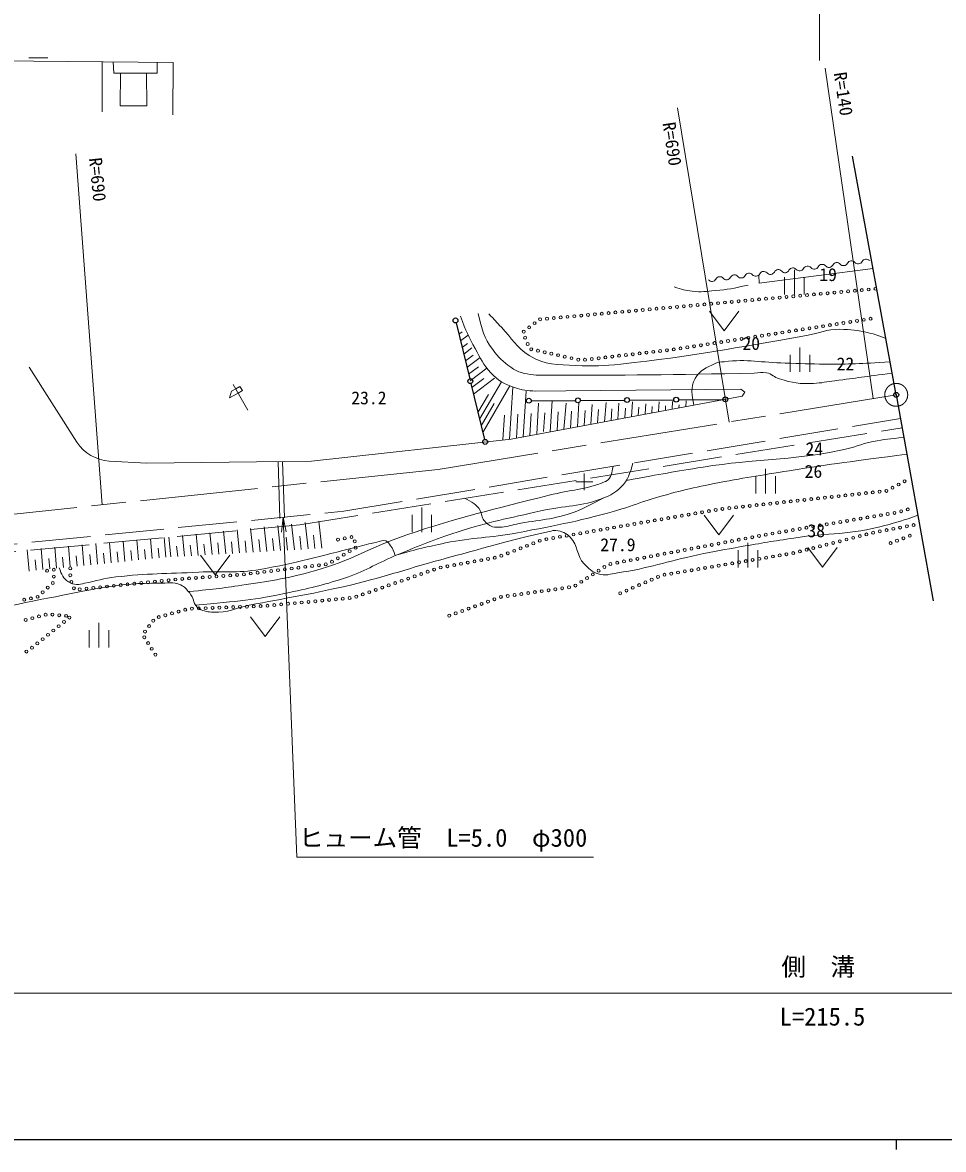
# Model space of a CAD drawing. Units: millimetres, scale not verified. Extents: x 40000 to 680000, y 20000 to 380000.
# Drawn here: x 279001 to 372809, y 204000 to 318879 of the extents above; entities that cross this region are included whole.
import ezdxf
from ezdxf.enums import TextEntityAlignment as Align

# ---------------------------------------------------------------- set-up
doc = ezdxf.new("R2010")
doc.units = ezdxf.units.MM
doc.header["$LTSCALE"] = 1000
doc.header["$PDMODE"] = 32
doc.header["$PDSIZE"] = 500
doc.linetypes.add('CHAIN', pattern=[18.5, 12, -1.5, 3.5, -1.5])
doc.linetypes.add('DASHED', pattern=[7.5, 6, -1.5])
for name, color, linetype, lineweight in [('M-BMK', 2, 'CHAIN', 13), ('M-BMK-OTRS', 5, 'Continuous', 25), ('M-STR-HTXT', 7, 'Continuous', 13), ('M-STR-STRC', 7, 'Continuous', 25), ('M-TTL-BAND', 7, 'Continuous', 25), ('M-WORK', 1, 'Continuous', 13)]:
    doc.layers.add(name, color=color, linetype=linetype, lineweight=lineweight)
doc.layers.add('M-OTRS', color=6, linetype='Continuous')
doc.styles.add('ＭＳ ゴシック', font='')
doc.styles.get('ＭＳ ゴシック').set_extended_font_data('MS Gothic')

# ---------------------------------------------------------------- blocks, each defined once
blk = doc.blocks.new('plus')
at = {"color": 0, "linetype": 'Continuous', "lineweight": -2}
for p, q in [((-1.25, 0), (1.25, 0)), ((0, -1.25), (0, 1.25))]:
    blk.add_line(p, q, dxfattribs=at)
blk = doc.blocks.new('open_arrow')
at = {"color": 0, "linetype": 'Continuous', "lineweight": -2}
blk.add_lwpolyline([(7.5, 1.25), (0, 0), (7.5, -1.25)], dxfattribs=at)

msp = doc.modelspace()

# ---------------------------------------------------------------- linework, layer by layer
at = {"layer": 'M-BMK'}
for p, q in [((368000, 280925), (321333, 273326)), ((321333, 273326), (269733, 267892))]:
    msp.add_line(p, q, dxfattribs=at)
msp.add_circle((368000, 280925), 1167, dxfattribs=at)
at = {"layer": 'M-BMK-OTRS'}
for q in [(363554, 305270), (371760, 259926)]:
    msp.add_line((368000, 280925), q, dxfattribs=at)
at = {"layer": 'M-OTRS'}
msp.add_point((368000, 280925), dxfattribs=at)
at = {"layer": 'M-STR-HTXT'}
for p, q in [((360200, 315000), (360200, 326000)), ((360772, 314235), (365648, 280542)), ((345719, 310185), (350971, 278152)), ((284424, 305501), (287126, 269724)), ((242315, 219949), (478671, 219949))]:
    msp.add_line(p, q, dxfattribs=at)
msp.add_lwpolyline([(305558, 268451), (306957, 233810), (337157, 233810)], dxfattribs=at)
at = {"layer": 'M-STR-STRC'}
for p, q in [((323164, 288269), (324558, 282563)), ((324677, 282078), (326071, 276372)), ((330820, 280327), (335325, 280359)), ((335825, 280362), (340331, 280394)), ((340831, 280398), (345336, 280429)), ((345836, 280433), (350342, 280465))]:
    msp.add_line(p, q, dxfattribs=at)
for centre in [(323104, 288512), (324617, 282321), (330570, 280325), (335575, 280360), (340581, 280396), (345586, 280431), (350592, 280466), (326131, 276129)]:
    msp.add_circle(centre, 250, dxfattribs=at)
at = {"layer": 'M-TTL-BAND'}
for p, q in [((40000, 205000), (579000, 205000)), ((368000, 205000), (368000, 204000))]:
    msp.add_line(p, q, dxfattribs=at)
at = {"layer": 'M-WORK'}
for p, q in [((255255, 315183), (294346, 314807)), ((279632, 315280), (281586, 315265)), ((287123, 314877), (287098, 309788)), ((288225, 314866), (288294, 313705)), ((292727, 313705), (292729, 314823)), ((294346, 314807), (294299, 309483)), ((288294, 313705), (292727, 313705)), ((288928, 310398), (288975, 313705)), ((291625, 313705), (291648, 310374)), ((291648, 310374), (288928, 310398)), ((354004, 293124), (354046, 292300)), ((354046, 292300), (365656, 293805)), ((357632, 291163), (357632, 293663)), ((356632, 291163), (356632, 292913)), ((358632, 291163), (358632, 292913)), ((348961, 289443), (350461, 287443)), ((350461, 287443), (351961, 289443)), ((323443, 287105), (323782, 287363)), ((323609, 286425), (324395, 287021)), ((323776, 285745), (324337, 286171)), ((323942, 285065), (324782, 285703)), ((324109, 284385), (324892, 284980)), ((357195, 283259), (357195, 285009)), ((358195, 283259), (358195, 285759)), ((359195, 283259), (359195, 285009)), ((324275, 283705), (325607, 284717)), ((324442, 283026), (325446, 283788)), ((279690, 283739), (284545, 276105)), ((324608, 282346), (326299, 283629)), ((324941, 280986), (327093, 282619)), ((300281, 281291), (300714, 281541)), ((300281, 281291), (300714, 281541)), ((301964, 279376), (300464, 281974)), ((301964, 279376), (300464, 281974)), ((300714, 281541), (301147, 281791)), ((300714, 281541), (301147, 281791)), ((301147, 281791), (301397, 281358)), ((301147, 281791), (301397, 281358)), ((324775, 281666), (326001, 282596)), ((325560, 278460), (327775, 282260)), ((325893, 277101), (328650, 281830)), ((328620, 276405), (328949, 281721)), ((352164, 281488), (330773, 281312)), ((352586, 281206), (352164, 281488)), ((300281, 281291), (300098, 280608)), ((300281, 281291), (300098, 280608)), ((300964, 281108), (300098, 280608)), ((300964, 281108), (300098, 280608)), ((301397, 281358), (300964, 281108)), ((301397, 281358), (300964, 281108)), ((325393, 279140), (326450, 280953)), ((328768, 276421), (352304, 280784)), ((329998, 276649), (330287, 281311)), ((332757, 277161), (332952, 280312)), ((352304, 280784), (352586, 281206)), ((325726, 277781), (327036, 280028)), ((331378, 276905), (331575, 280084)), ((333447, 277289), (333564, 279180)), ((334132, 277416), (334382, 280078)), ((334826, 277544), (334933, 279260)), ((335516, 277672), (335668, 280124)), ((336206, 277800), (336301, 279340)), ((336895, 277928), (337021, 279957)), ((337585, 278056), (337669, 279419)), ((338272, 278183), (338450, 280156)), ((338964, 278311), (339038, 279499)), ((339654, 278439), (339755, 280064)), ((340344, 278567), (340406, 279579)), ((341033, 278695), (341127, 280207)), ((341723, 278823), (341775, 279658)), ((342416, 279007), (342479, 280022)), ((343106, 279129), (343143, 279738)), ((343795, 279251), (343855, 280217)), ((344484, 279373), (344512, 279818)), ((345172, 279462), (345220, 280250)), ((345861, 279590), (345880, 279897)), ((346551, 279717), (346587, 280300)), ((327933, 276329), (328090, 278861)), ((329309, 276522), (329459, 278941)), ((330688, 276777), (330827, 279021)), ((332076, 277180), (332196, 279101)), ((308433, 274170), (328768, 276421)), ((287825, 274179), (291651, 273959)), ((291651, 273959), (308433, 274170)), ((353694, 270885), (353694, 272635)), ((354694, 270885), (354694, 273385)), ((355694, 270885), (355694, 272635)), ((319673, 266936), (319673, 269436)), ((306687, 265131), (306409, 267752)), ((308085, 265212), (307800, 267900)), ((309482, 265293), (309190, 268047)), ((318673, 266936), (318673, 268686)), ((320673, 266936), (320673, 268686)), ((348424, 268656), (349924, 266656)), ((349924, 266656), (351424, 268656)), ((295506, 264484), (295284, 266572)), ((296903, 264565), (296675, 266720)), ((298301, 264646), (298065, 266867)), ((299699, 264727), (299456, 267015)), ((301096, 264808), (300847, 267162)), ((302494, 264888), (302237, 267310)), ((303892, 264969), (303628, 267457)), ((305289, 265050), (305018, 267605)), ((308784, 265252), (308637, 266630)), ((282465, 263249), (282275, 265387)), ((283858, 263389), (283669, 265511)), ((285251, 263530), (285063, 265635)), ((286644, 263671), (286458, 265759)), ((288037, 263812), (287852, 265884)), ((289429, 263952), (289247, 266008)), ((290822, 264093), (290641, 266132)), ((292215, 264234), (292035, 266256)), ((293608, 264374), (293430, 266380)), ((294108, 264403), (293894, 266425)), ((294807, 264444), (294696, 265488)), ((296205, 264525), (296090, 265602)), ((297602, 264605), (297484, 265716)), ((299000, 264686), (298879, 265830)), ((300398, 264767), (300273, 265945)), ((301795, 264848), (301667, 266059)), ((303193, 264929), (303061, 266173)), ((304591, 265010), (304455, 266287)), ((305988, 265090), (305849, 266401)), ((307386, 265171), (307243, 266515)), ((352888, 263333), (352888, 265833)), ((358979, 265373), (360479, 263373)), ((360479, 263373), (361979, 265373)), ((279679, 262967), (279486, 265139)), ((281072, 263108), (280880, 265263)), ((281768, 263178), (281673, 264248)), ((283161, 263319), (283067, 264380)), ((284554, 263460), (284461, 264512)), ((285947, 263600), (285854, 264645)), ((287340, 263741), (287248, 264777)), ((288733, 263882), (288642, 264910)), ((290126, 264023), (290035, 265042)), ((291519, 264163), (291429, 265174)), ((292912, 264304), (292822, 265307)), ((297115, 264579), (298615, 262579)), ((298615, 262579), (300115, 264579)), ((351888, 263333), (351888, 265083)), ((353888, 263333), (353888, 265083)), ((280376, 263038), (280280, 264115)), ((286779, 255177), (286779, 257677)), ((302225, 258307), (303725, 256307)), ((303725, 256307), (305225, 258307)), ((285779, 255177), (285779, 256927)), ((287779, 255177), (287779, 256927))]:
    msp.add_line(p, q, dxfattribs=at)
at = {"layer": 'M-WORK', "linetype": 'DASHED'}
for p, q in [((305220, 268322), (305031, 274127)), ((305485, 274133), (305673, 268385))]:
    msp.add_line(p, q, dxfattribs=at)
for points in [[(252589, 265124), (272480, 265161), (311743, 269066), (368432, 278512)], [(210018, 271149), (210921, 270968), (224910, 267966), (234010, 266207), (245409, 264706), (262953, 263909), (272346, 264378), (307246, 267685), (368604, 277550)]]:
    msp.add_lwpolyline(points, dxfattribs=at)
at = {"layer": 'M-WORK'}
for centre in [(365187, 291667), (365884, 291731), (352639, 290527), (353336, 290591), (354033, 290654), (354730, 290717), (355428, 290781), (356125, 290844), (356822, 290907), (357519, 290971), (358216, 291034), (358913, 291097), (359610, 291161), (360307, 291224), (361005, 291287), (361702, 291351), (362399, 291414), (363096, 291477), (363793, 291541), (364490, 291604), (340091, 289387), (340788, 289450), (341485, 289514), (342182, 289577), (342879, 289640), (343576, 289704), (344274, 289767), (344971, 289830), (345668, 289894), (346365, 289957), (347062, 290020), (347759, 290084), (348456, 290147), (349153, 290211), (349851, 290274), (350548, 290337), (351245, 290401), (351942, 290464), (331160, 288231), (331725, 288627), (332422, 288690), (333119, 288754), (333817, 288817), (334514, 288880), (335211, 288944), (335908, 289007), (336605, 289070), (337302, 289134), (337999, 289197), (338696, 289260), (339394, 289324), (362624, 288250), (363315, 288358), (364007, 288466), (364699, 288574), (365390, 288682), (330057, 287369), (330608, 287800), (355016, 287063), (355707, 287171), (356399, 287279), (357091, 287387), (357782, 287495), (358474, 287603), (359166, 287711), (359857, 287819), (360549, 287927), (361240, 288035), (361932, 288142), (330193, 286754), (330456, 286106), (348099, 285984), (348791, 286092), (349483, 286200), (350174, 286308), (350866, 286416), (351558, 286524), (352249, 286632), (352941, 286740), (353633, 286848), (354324, 286956), (330820, 285577), (331504, 285425), (332187, 285273), (332870, 285121), (333554, 284969), (334237, 284817), (339075, 284825), (339770, 284906), (340466, 284987), (341161, 285068), (341856, 285149), (342552, 285230), (343247, 285311), (343942, 285392), (344637, 285474), (345333, 285555), (346025, 285661), (346716, 285769), (347408, 285877), (334920, 284665), (335604, 284514), (336294, 284500), (336989, 284581), (337685, 284662), (338380, 284743), (368853, 272115), (365606, 270982), (366302, 271058), (366998, 271135), (367618, 271455), (368235, 271785), (355169, 269836), (355865, 269913), (356560, 269989), (357256, 270066), (357952, 270142), (358648, 270218), (359344, 270295), (360039, 270371), (360735, 270447), (361431, 270524), (362127, 270600), (362823, 270677), (363519, 270753), (364214, 270829), (364910, 270906), (346847, 268718), (347537, 268837), (348227, 268957), (348917, 269076), (349606, 269195), (350298, 269302), (350994, 269378), (351690, 269455), (352385, 269531), (353081, 269607), (353777, 269684), (354473, 269760), (367131, 268779), (367821, 268895), (368500, 269065), (369175, 269249), (339950, 267524), (340640, 267643), (341329, 267763), (342019, 267882), (342709, 268002), (343399, 268121), (344088, 268240), (344778, 268360), (345468, 268479), (346158, 268598), (360229, 267610), (360919, 267727), (361610, 267843), (362300, 267960), (362990, 268077), (363680, 268194), (364370, 268311), (365060, 268428), (365751, 268545), (366441, 268662), (369083, 267525), (369771, 267653), (312510, 266425), (333742, 266450), (334432, 266569), (335122, 266688), (335811, 266808), (336501, 266927), (337191, 267047), (337881, 267166), (338570, 267285), (339260, 267405), (353333, 266411), (354021, 266541), (354709, 266671), (355398, 266792), (356088, 266908), (356778, 267025), (357469, 267142), (358159, 267259), (358849, 267376), (359539, 267493), (364289, 266526), (364967, 266700), (365645, 266874), (366331, 267013), (367019, 267141), (367707, 267269), (368395, 267397), (369387, 266564), (311134, 266169), (311822, 266297), (312837, 265993), (312924, 265346), (329729, 265281), (330382, 265534), (331034, 265788), (331687, 266042), (332363, 266211), (333052, 266330), (347142, 265242), (347830, 265372), (348518, 265502), (349206, 265632), (349894, 265762), (350582, 265892), (351269, 266022), (351957, 266151), (352645, 266281), (359542, 265309), (360220, 265483), (360898, 265657), (361576, 265830), (362255, 266004), (362933, 266178), (363611, 266352), (367427, 265809), (368080, 266060), (368734, 266312), (311120, 264271), (311722, 264630), (312323, 264988), (325726, 264073), (326415, 264198), (327104, 264323), (327772, 264520), (328425, 264774), (329077, 265027), (340952, 264072), (341640, 264202), (342328, 264332), (343015, 264462), (343703, 264592), (344391, 264722), (345079, 264852), (345767, 264982), (346455, 265112), (353365, 264095), (354056, 264211), (354746, 264327), (355436, 264444), (356126, 264560), (356817, 264677), (357507, 264793), (358186, 264961), (358864, 265135), (281501, 262989), (282188, 263100), (283859, 263239), (304328, 262967), (305023, 263052), (305718, 263137), (306413, 263221), (307107, 263306), (307802, 263391), (308497, 263476), (309192, 263560), (309887, 263645), (310519, 263913), (320926, 263117), (321593, 263325), (322282, 263450), (322971, 263574), (323660, 263699), (324349, 263824), (325037, 263948), (337681, 263000), (338270, 263378), (338888, 263682), (339576, 263812), (340264, 263942), (346463, 262931), (347153, 263047), (347843, 263164), (348533, 263280), (349224, 263396), (349914, 263513), (350604, 263629), (351295, 263746), (351985, 263862), (352675, 263978), (282188, 262400), (283867, 262539), (283982, 261860), (291783, 261815), (292480, 261886), (293176, 261958), (293873, 262029), (294569, 262101), (295266, 262165), (295964, 262216), (296662, 262267), (297360, 262318), (298058, 262369), (298757, 262420), (299455, 262471), (300153, 262522), (300851, 262573), (301549, 262628), (302244, 262713), (302938, 262798), (303633, 262883), (317621, 261965), (318282, 262196), (318943, 262426), (319604, 262656), (320265, 262887), (335914, 261866), (336503, 262244), (337092, 262622), (342446, 261810), (343089, 262088), (343731, 262367), (344392, 262582), (345082, 262698), (345772, 262814), (281049, 260805), (281568, 261275), (282087, 261745), (284233, 261206), (284820, 261100), (285516, 261172), (286213, 261243), (286909, 261315), (287605, 261386), (288302, 261458), (288998, 261529), (289694, 261601), (290391, 261672), (291087, 261743), (314316, 260813), (314977, 261044), (315638, 261274), (316299, 261504), (316960, 261735), (330504, 260716), (331197, 260814), (331890, 260912), (332583, 261011), (333276, 261109), (333969, 261207), (334662, 261306), (335324, 261487), (339878, 260696), (340520, 260974), (341162, 261253), (341804, 261531), (279169, 260037), (279855, 260176), (280531, 260335), (304647, 259494), (305344, 259560), (306041, 259625), (306738, 259690), (307435, 259756), (308132, 259821), (308829, 259886), (309526, 259952), (310223, 260017), (310920, 260082), (311617, 260148), (312314, 260213), (312994, 260353), (313655, 260583), (325756, 259611), (326414, 259850), (327073, 260089), (327732, 260323), (328425, 260421), (329118, 260519), (329811, 260618), (280675, 258336), (281353, 258513), (282044, 258522), (282741, 258460), (283439, 258398), (293547, 258455), (294221, 258642), (294896, 258828), (295571, 259015), (296257, 259129), (296956, 259155), (297656, 259181), (298355, 259207), (299055, 259233), (299754, 259259), (300454, 259285), (301153, 259311), (301853, 259336), (302552, 259362), (303252, 259388), (303950, 259429), (322466, 258418), (323124, 258657), (323782, 258895), (324440, 259134), (325098, 259373), (279321, 257983), (279998, 258160), (282681, 257343), (283225, 257783), (283769, 258224), (291895, 257349), (292315, 257909), (292872, 258268), (281593, 256462), (282137, 256903), (291409, 256215), (291475, 256789), (279960, 255141), (280504, 255581), (281048, 256022), (291784, 255624), (292159, 255033), (279394, 254754), (292534, 254442)]:
    msp.add_circle(centre, 150, dxfattribs=at)
for centre, radius, start, end in [((360455, 293777), 452, 40.7034, 152.99335), ((361140, 294365), 452, 220.7034, 332.99335), ((361944, 293955), 452, 40.7034, 152.99335), ((362629, 294544), 452, 220.7034, 332.99335), ((363434, 294134), 452, 40.7034, 152.99335), ((364118, 294723), 452, 220.7034, 332.99335), ((364923, 294313), 452, 40.7034, 152.99335), ((350030, 292524), 452, 40.7034, 152.99335), ((351519, 292703), 452, 40.7034, 152.99335), ((352204, 293292), 452, 220.7034, 332.99335), ((353009, 292882), 452, 40.7034, 152.99335), ((353693, 293471), 452, 220.7034, 332.99335), ((354498, 293061), 452, 40.7034, 152.99335), ((355183, 293650), 452, 220.7034, 332.99335), ((355987, 293240), 452, 40.7034, 152.99335), ((356672, 293829), 452, 220.7034, 332.99335), ((357476, 293419), 452, 40.7034, 152.99335), ((358161, 294008), 452, 220.7034, 332.99335), ((358966, 293598), 452, 40.7034, 152.99335), ((359650, 294187), 452, 220.7034, 332.99335), ((349225, 292935), 452, 220.7034, 332.99335), ((350715, 293113), 452, 220.7034, 332.99335), ((288064, 278343), 4171, 212.4541, 266.70604)]:
    msp.add_arc(centre, radius, start, end, dxfattribs=at)
for points, knots in [([(345365, 291936), (346183, 291660), (346486, 291574), (347229, 291479), (348130, 291365), (348647, 291479), (349551, 291549), (350885, 291654), (351362, 291781), (352929, 292112)], [0, 0, 0, 0, 1, 1, 1, 2, 2, 2, 3, 3, 3, 3]), ([(331301, 281316), (330342, 281348), (329940, 281395), (329120, 281663), (328058, 282011), (327462, 282366), (326692, 283176), (325905, 284005), (325670, 284642), (325109, 285639), (324412, 286877), (324231, 287372), (323596, 288946)], [0, 0, 0, 0, 1, 1, 1, 2, 2, 2, 3, 3, 3, 4, 4, 4, 4]), ([(325417, 289227), (325845, 287560), (325949, 286767), (326895, 285533), (327504, 284739), (327910, 284322), (328724, 283739), (329502, 283183), (330098, 283090), (331046, 282965), (331469, 282909), (331710, 282930), (332137, 282930), (340492, 282929), (345174, 282956), (353527, 283141), (354022, 283152), (354307, 283266), (354794, 283176), (355350, 283073), (355551, 282698), (356095, 282543), (357415, 282167), (358208, 282012), (359578, 282086), (360436, 282132), (360908, 282256), (361759, 282367), (364040, 282663), (364754, 282761), (367595, 283141)], [0, 0, 0, 0, 1, 1, 1, 2, 2, 2, 3, 3, 3, 4, 4, 4, 5, 5, 5, 6, 6, 6, 7, 7, 7, 8, 8, 8, 9, 9, 9, 10, 10, 10, 10]), ([(326508, 289192), (327111, 288524), (327275, 288352), (327774, 287820), (328859, 286666), (329274, 285764), (330624, 284935), (332241, 283943), (333478, 284012), (335373, 283915), (337158, 283824), (338171, 283858), (339947, 284056), (347382, 284882), (351505, 285690), (358875, 286976), (360197, 287207), (360910, 287650), (362252, 287609), (363400, 287574), (364059, 287542), (365172, 287257), (365886, 287075), (366160, 286990), (366964, 286669)], [0, 0, 0, 0, 1, 1, 1, 2, 2, 2, 3, 3, 3, 4, 4, 4, 5, 5, 5, 6, 6, 6, 7, 7, 7, 8, 8, 8, 8]), ([(367403, 284280), (364217, 284112), (363343, 284038), (360739, 284056), (359158, 284067), (358274, 284124), (356693, 284161), (354261, 284219), (352882, 284594), (350466, 284302), (350105, 284258), (349874, 284295), (349551, 284126), (348666, 283661), (347992, 283456), (347511, 282578), (347006, 281656), (347182, 280900), (347398, 279888)], [0, 0, 0, 0, 1, 1, 1, 2, 2, 2, 3, 3, 3, 4, 4, 4, 5, 5, 5, 6, 6, 6, 6]), ([(340522, 272185), (344257, 272905), (345273, 273069), (348332, 273557), (353787, 274428), (356957, 274175), (362370, 275281), (363666, 275546), (364343, 275905), (365641, 276161), (366854, 276399), (367301, 276446), (368778, 276582)], [0, 0, 0, 0, 1, 1, 1, 2, 2, 2, 3, 3, 3, 4, 4, 4, 4]), ([(316951, 264563), (319353, 265235), (320058, 265405), (322077, 265823), (324908, 266409), (326565, 266322), (329405, 266865), (333589, 267666), (335952, 268086), (340038, 269294), (341223, 269645), (341855, 269941), (343040, 270295), (345508, 271031), (346913, 271382), (349440, 271879), (352411, 272464), (354092, 272703), (357081, 273182), (361756, 273932), (363280, 274108), (369085, 274865)], [0, 0, 0, 0, 1, 1, 1, 2, 2, 2, 3, 3, 3, 4, 4, 4, 5, 5, 5, 6, 6, 6, 7, 7, 7, 7]), ([(295915, 260870), (298705, 261139), (299489, 261228), (301763, 261579), (304508, 262003), (306059, 262235), (308736, 262976), (312505, 264018), (314357, 265366), (318058, 266627), (323663, 268536), (326925, 269222), (332660, 270695), (334878, 271265), (336231, 271231), (338358, 272080), (338407, 272100), (338432, 272116), (338477, 272144), (339021, 272478), (339000, 272985), (339151, 273633)], [0, 0, 0, 0, 1, 1, 1, 2, 2, 2, 3, 3, 3, 4, 4, 4, 5, 5, 5, 6, 6, 6, 7, 7, 7, 7]), ([(296585, 259492), (301105, 259908), (302492, 259955), (306186, 260774), (308519, 261292), (309839, 261570), (312096, 262354), (314150, 263067), (315167, 263796), (317178, 264621), (319535, 265588), (320848, 266164), (323276, 266935), (326549, 267974), (328449, 268334), (331798, 269093), (334292, 269658), (335834, 269472), (338209, 270422), (338950, 270718), (339370, 270947), (339944, 271501), (340720, 272249), (340843, 272867), (341177, 273971)], [0, 0, 0, 0, 1, 1, 1, 2, 2, 2, 3, 3, 3, 4, 4, 4, 5, 5, 5, 6, 6, 6, 7, 7, 7, 8, 8, 8, 8]), ([(324037, 270384), (324782, 269976), (325245, 269818), (325630, 269124), (325827, 268772), (325723, 268458), (325990, 268155), (326278, 267828), (326463, 267607), (326881, 267483), (327157, 267401), (327329, 267423), (327616, 267436), (328292, 267465), (328656, 267617), (329320, 267748), (331654, 268209), (333050, 268181), (335278, 269015), (336467, 269460), (337064, 269872), (338209, 270422), (338209, 270422), (338209, 270422), (338209, 270422)], [0, 0, 0, 0, 1, 1, 1, 2, 2, 2, 3, 3, 3, 4, 4, 4, 5, 5, 5, 6, 6, 6, 7, 7, 7, 8, 8, 8, 8]), ([(246740, 252927), (251928, 253386), (253497, 253369), (257717, 254299), (258918, 254563), (259583, 254745), (260778, 255037), (269204, 257101), (273819, 258739), (282344, 260350), (286429, 261122), (288741, 261769), (292898, 261722), (293767, 261712), (294331, 261920), (295115, 261546), (295528, 261349), (295686, 261111), (295994, 260772), (296505, 260210), (296346, 259478), (297015, 259119), (297525, 258844), (297878, 258798), (298457, 258767), (299897, 258690), (300666, 259193), (302081, 259470), (305889, 260216), (308042, 260545), (311826, 261405), (315691, 262284), (317781, 263076), (321606, 264114), (325923, 265286), (328325, 266018), (332689, 266999), (332933, 267054), (333072, 267127), (333322, 267105), (333959, 267048), (334349, 266855), (334799, 266401), (335639, 265555), (335381, 264553), (336207, 263692), (336684, 263194), (336994, 262890), (337649, 262672), (338380, 262429), (338857, 262664), (339619, 262777), (342851, 263257), (344586, 263927), (347781, 264607), (349506, 264974), (350479, 265143), (352214, 265451), (354299, 265821), (355469, 266011), (357562, 266331), (361171, 266882), (363303, 266630), (366824, 267597), (368155, 267963), (368664, 268085), (370196, 268661)], [0, 0, 0, 0, 1, 1, 1, 2, 2, 2, 3, 3, 3, 4, 4, 4, 5, 5, 5, 6, 6, 6, 7, 7, 7, 8, 8, 8, 9, 9, 9, 10, 10, 10, 11, 11, 11, 12, 12, 12, 13, 13, 13, 14, 14, 14, 15, 15, 15, 16, 16, 16, 17, 17, 17, 18, 18, 18, 19, 19, 19, 20, 20, 20, 21, 21, 21, 22, 22, 22, 22]), ([(282726, 263275), (283003, 262634), (283109, 262191), (283692, 261866), (283989, 261701), (284175, 261603), (284513, 261584), (284829, 261567), (285000, 261667), (285311, 261725), (286560, 261956), (287239, 262212), (288501, 262358), (291782, 262738), (293645, 262673), (296944, 262851), (299389, 262983), (300793, 262721), (303206, 263132), (307071, 263791), (309173, 264476), (312987, 265384), (313804, 265578), (314248, 265751), (315074, 265900), (315439, 265965), (315666, 266171), (316013, 266041), (316261, 265947), (316320, 265758), (316482, 265548), (316742, 265210), (316787, 265019), (316951, 264563)], [0, 0, 0, 0, 1, 1, 1, 2, 2, 2, 3, 3, 3, 4, 4, 4, 5, 5, 5, 6, 6, 6, 7, 7, 7, 8, 8, 8, 9, 9, 9, 10, 10, 10, 11, 11, 11, 11])]:
    msp.add_open_spline(points, degree=3, knots=knots, dxfattribs=at)

# ---------------------------------------------------------------- block references
at = {"layer": 'M-STR-HTXT', "xscale": 200, "yscale": 200, "rotation": 272.3}
msp.add_blockref('open_arrow', (305558, 268451), dxfattribs=at)
at = {"layer": 'M-WORK', "xscale": 680, "yscale": 680}
msp.add_blockref('plus', (336227, 272058), dxfattribs=at)

# ---------------------------------------------------------------- texts
at = {"layer": 'M-STR-HTXT', "style": 'ＭＳ ゴシック'}
for s, rotation, p in [('R=140', 278.637, (361234, 313670)), ('R=690', 278.471, (343800, 308569)), ('R=690', 275.782, (285371, 305004))]:
    msp.add_text(s, height=1320, rotation=rotation, dxfattribs=at).set_placement(p, align=Align.BOTTOM_LEFT)
for s, p in [('ヒューム管\u3000L=5.0\u3000φ300', (307157, 234310)), ('側\u3000溝', (356302, 221156))]:
    msp.add_text(s, height=1833, dxfattribs=at).set_placement(p, align=Align.BOTTOM_LEFT)
msp.add_text('L=215.5', height=1833, dxfattribs=at).set_placement((360489, 216078), align=Align.BOTTOM_CENTER)
at = {"layer": 'M-WORK', "style": 'ＭＳ ゴシック'}
for s, p in [('19', (360164, 292126)), ('20', (352330, 285113)), ('22', (361923, 283026)), ('23.2', (312484, 279563)), ('24', (358751, 274357)), ('26', (358668, 272070)), ('38', (358950, 266019)), ('27.9', (337853, 264594))]:
    msp.add_text(s, height=1320, dxfattribs=at).set_placement(p, align=Align.BOTTOM_LEFT)

doc.saveas('drawing.dxf')
